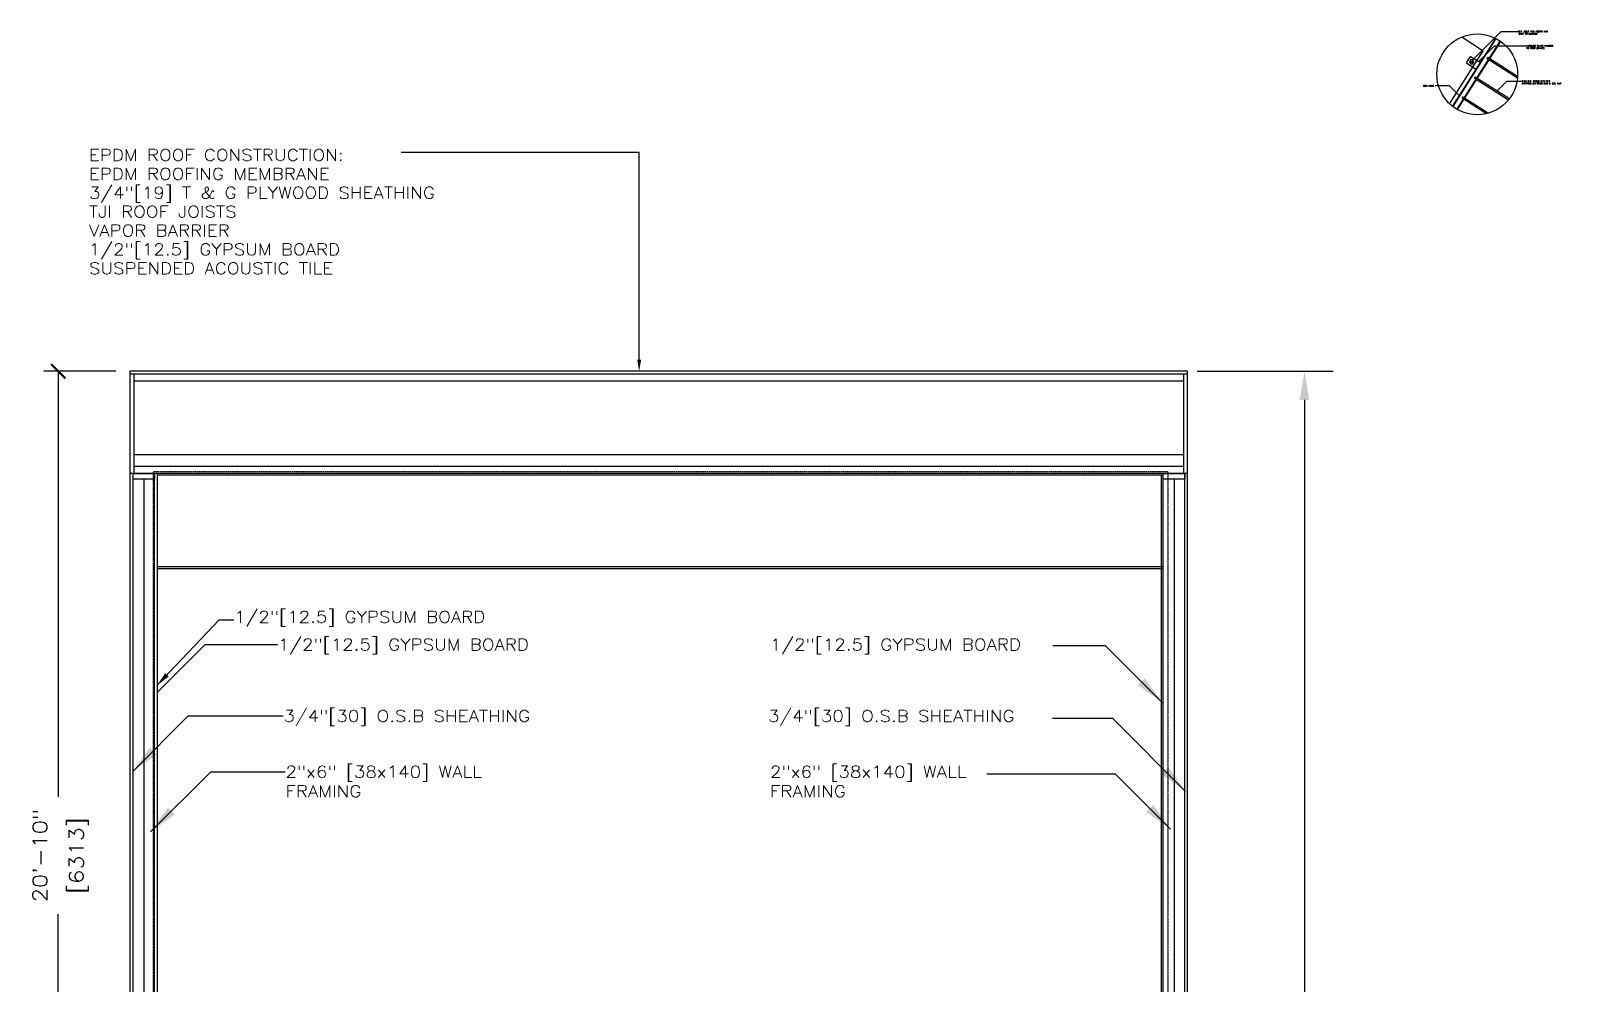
# Model space of a CAD drawing. Header units: millimetres. Extents: x -1602 to 16772, y -2285 to 12130.
# Drawn here: x 6614 to 16654, y 5910 to 12130 of the extents above; entities that cross this region are included whole.
import ezdxf

# ---------------------------------------------------------------- set-up
doc = ezdxf.new("R2010")
doc.units = ezdxf.units.MM
doc.header["$MEASUREMENT"] = 0
doc.header["$PDMODE"] = 3
doc.linetypes.add('HIDDEN', pattern=[0.375, 0.25, -0.125])
doc.layers.get('0').update_dxf_attribs({"linetype": 'CONTINUOUS', "plot": 0})
doc.layers.get('DEFPOINTS').update_dxf_attribs({"linetype": 'CONTINUOUS'})
for name, color, linetype in [('Arch_Detail_ANNOT_24', 7, 'CONTINUOUS'), ('Arch_Detail_ANNOT_48', 7, 'CONTINUOUS'), ('Arch_Detail_ANNOT_6', 7, 'CONTINUOUS'), ('Arch_Detail_DIM_48', 7, 'CONTINUOUS'), ('Arch_Section_Ceiling', 150, 'CONTINUOUS'), ('Arch_Section_Handrail', 1, 'CONTINUOUS'), ('Arch_Section_Insul', 11, 'BATTING'), ('Arch_Section_VP', 71, 'HIDDEN'), ('Arch_Section_Wall', 131, 'CONTINUOUS')]:
    doc.layers.add(name, color=color, linetype=linetype)
doc.styles.add('ROMANS-115', font='romans.shx', dxfattribs={"width": 1.15})
doc.linetypes.add('BATTING', pattern='A,0.0001,-0.1,[134,ltypeshp.shx,S=0.1,R=0,X=-0.1,Y=0],-0.2,[134,ltypeshp.shx,S=0.1,R=180,X=0.1,Y=0],-0.1', length=0.4001)
doc.dimstyles.new('12-ROMANS-115-APV', dxfattribs={"dimscale": 24, "dimtxt": 0.18, "dimasz": 0.1875, "dimexe": 0.1875, "dimexo": 0.0625, "dimgap": 0.0625, "dimtad": 1, "dimdec": 4, "dimlfac": -24, "dimzin": 1, "dimdsep": 46, "dimlunit": 4, "dimtxsty": 'ROMANS-115', "dimcen": 0.0625, "dimclrd": 256, "dimclre": 256, "dimclrt": 256, "dimadec": 0, "dimazin": 0, "dimtfac": 1, "dimtdec": 4, "dimtofl": 0, "dimtmove": 0, "dimatfit": 0, "dimfxl": 1, "dimfrac": 2, "dimtolj": 1, "dimtzin": 0, "dimarcsym": 0})
doc.dimstyles.new('14-ROMANS-115', dxfattribs={"dimscale": 48, "dimtxt": 0.09375, "dimasz": 0.1875, "dimexe": 0.1875, "dimexo": 0.0625, "dimgap": 0.0625, "dimtad": 0, "dimdec": 4, "dimlfac": -48, "dimzin": 1, "dimdsep": 46, "dimlunit": 4, "dimtxsty": 'ROMANS-115', "dimcen": 0.0625, "dimclrd": 256, "dimclre": 256, "dimclrt": 256, "dimadec": 0, "dimazin": 0, "dimtfac": 1, "dimtdec": 4, "dimtofl": 0, "dimtmove": 0, "dimatfit": 0, "dimfxl": 1, "dimfrac": 2, "dimtolj": 1, "dimtzin": 0, "dimarcsym": 0})
doc.dimstyles.new('14-ROMANS-115-BPB', dxfattribs={"dimscale": 48, "dimtxt": 0.18, "dimasz": 0.1875, "dimexe": 0.1875, "dimexo": 0.0625, "dimgap": 0.0625, "dimtad": 1, "dimdec": 4, "dimlfac": -48, "dimzin": 1, "dimdsep": 46, "dimlunit": 4, "dimtxsty": 'ROMANS-115', "dimcen": 0.0625, "dimclrd": 256, "dimclre": 256, "dimclrt": 256, "dimadec": 0, "dimazin": 0, "dimtfac": 1, "dimtdec": 4, "dimtofl": 0, "dimtmove": 0, "dimatfit": 0, "dimfxl": 1, "dimfrac": 2, "dimtolj": 1, "dimtzin": 0, "dimarcsym": 0})
doc.dimstyles.new('2-ROMANS-115-APV', dxfattribs={"dimscale": 6, "dimtxt": 0.18, "dimasz": 0.1875, "dimexe": 0.1875, "dimexo": 0.0625, "dimgap": 0.0625, "dimtad": 1, "dimdec": 4, "dimlfac": -6, "dimzin": 1, "dimdsep": 46, "dimlunit": 4, "dimtxsty": 'ROMANS-115', "dimcen": 0.0625, "dimclrd": 256, "dimclre": 256, "dimclrt": 256, "dimadec": 0, "dimazin": 0, "dimtfac": 1, "dimtdec": 4, "dimtofl": 0, "dimtmove": 0, "dimatfit": 0, "dimfxl": 1, "dimfrac": 2, "dimtolj": 1, "dimtzin": 0, "dimarcsym": 0})
doc.dimstyles.new('48-ROMANS-115', dxfattribs={"dimscale": 48, "dimtxt": 0.09375, "dimasz": 0.09375, "dimexe": 0.09375, "dimexo": 0.09375, "dimgap": 0.0625, "dimtad": 0, "dimdec": 4, "dimzin": 1, "dimdsep": 46, "dimlunit": 4, "dimtxsty": 'ROMANS-115', "dimblk": 'ARCHTICK', "dimcen": 0.0625, "dimclrd": 256, "dimclre": 256, "dimclrt": 256, "dimadec": 0, "dimazin": 0, "dimtfac": 1, "dimtdec": 4, "dimtofl": 0, "dimtmove": 2, "dimatfit": 0, "dimfxl": 1, "dimfrac": 2, "dimtolj": 1, "dimtzin": 0, "dimarcsym": 0})

# ---------------------------------------------------------------- blocks, each defined once
blk = doc.blocks.new('*D30')
at = {"layer": 'Arch_Detail_DIM_48', "lineweight": -2}
for p, q in [((14236, 9906), (15124, 9906)), ((14937, 9719), (14937, 5285)), ((14937, 187), (14937, 4621)), ((14236, 0), (15124, 0))]:
    blk.add_line(p, q, dxfattribs=at)
at = {"layer": 'Arch_Detail_DIM_48'}
for points in [[(14905, 9719), (14968, 9719), (14937, 9906)], [(14905, 187), (14968, 187), (14937, 0)]]:
    blk.add_solid(points, dxfattribs=at)
at = {"layer": 'DEFPOINTS', "color": 0}
for p in [(14173, 9906), (14173, 0), (14937, 0)]:
    blk.add_point(p, dxfattribs=at)
at = {"layer": 'Arch_Detail_DIM_48', "char_height": 93.8, "attachment_point": 5, "rotation": 90, "style": 'ROMANS-115'}
for s, insert in [('\\A1;32\'-6"', (14818, 4953)), ('\\A1;[9888]', (15071, 4953))]:
    blk.add_mtext(s, dxfattribs=dict(at, insert=insert))
blk = doc.blocks.new('_ArchTick')
at = {"color": 0, "linetype": 'ByBlock', "const_width": 0.15}
blk.add_lwpolyline([(-0.5, -0.5), (0.5, 0.5)], dxfattribs=at)
blk = doc.blocks.new('*D32')
at = {"layer": 'Arch_Detail_DIM_48', "lineweight": -2}
for p, q in [((7171, 9906), (6700, 9906)), ((6794, 9906), (6794, 7127)), ((6794, 3581), (6794, 6360))]:
    blk.add_line(p, q, dxfattribs=at)
at = {"layer": 'DEFPOINTS', "color": 0}
for p in [(6794, 9906), (7264, 9906), (6794, 3581)]:
    blk.add_point(p, dxfattribs=at)
at = {"layer": 'Arch_Detail_DIM_48', "lineweight": -2, "xscale": 93.75, "yscale": 93.75, "zscale": 93.75}
for p, rotation in [((6794, 9906), 90), ((6794, 3581), 270)]:
    blk.add_blockref('_ArchTick', p, dxfattribs=dict(at, rotation=rotation))
at = {"layer": 'Arch_Detail_DIM_48', "attachment_point": 5, "rotation": 90, "style": 'ROMANS-115'}
for s, insert, char_height in [('\\A1;20\'-10"', (6675, 6744), 93.75), ('\\A1;[6313]', (6928, 6744), 93.8)]:
    blk.add_mtext(s, dxfattribs=dict(at, insert=insert, char_height=char_height))

msp = doc.modelspace()

# ---------------------------------------------------------------- linework, layer by layer
at = {"layer": 'Arch_Detail_ANNOT_48', "ltscale": 0.1}
for p, q in [((10589.6, 11333.8), (9034.2, 11333.8)), ((10589.6, 9982.2), (10589.6, 11333.8))]:
    msp.add_line(p, q, dxfattribs=at)
msp.add_solid([(10602.3, 9982.2), (10576.9, 9982.2), (10589.6, 9906)], dxfattribs=at)
at = {"layer": 'Arch_Detail_ANNOT_6', "ltscale": 0.1}
msp.add_circle((16065.4, 11845.4), 263.9, dxfattribs=at)
at = {"layer": 'Arch_Section_Ceiling'}
for p, q in [((14173.2, 9906), (7264.4, 9906)), ((7264.4, 9239.2), (7264.4, 9906)), ((14173.2, 9886.9), (7264.4, 9886.9)), ((7289.8, 9239.2), (7289.8, 9886.9)), ((14147.8, 9842.5), (7289.8, 9842.5)), ((14147.8, 9239.2), (14147.8, 9886.9)), ((14173.2, 9239.2), (14173.2, 9906)), ((14173.2, 9239.2), (7264.4, 9239.2)), ((14147.8, 9283.7), (7289.8, 9283.7)), ((14014.4, 9226.6), (7442.2, 9226.6)), ((14014.4, 8629.7), (7442.2, 8629.7)), ((14014.4, 8617), (7442.2, 8617))]:
    msp.add_line(p, q, dxfattribs=at)
at = {"layer": 'Arch_Section_Handrail'}
for p, q in [((15904.7, 11636.1), (16186.4, 12079.9)), ((15936.6, 11615.1), (16219, 12060)), ((15964, 12089.1), (16105.3, 11999.4)), ((15885.2, 11652.7), (16105.3, 11999.4)), ((16110.7, 11954.6), (16108, 11956.3)), ((16120.9, 11970.7), (16118.2, 11972.4)), ((16129.3, 11948.4), (16328.2, 11822.2)), ((16134.4, 11956.4), (16328.9, 11833)), ((16141.5, 11955.7), (16146.8, 11952.3)), ((16133, 11942.3), (16138.3, 11938.9)), ((16029, 11825.9), (16026.3, 11827.6)), ((16039.2, 11842), (16036.5, 11843.7)), ((16047.7, 11819.8), (16269.9, 11678.7)), ((16051.3, 11813.7), (16056.7, 11810.3)), ((16052.7, 11827.8), (16275.8, 11686.2)), ((16059.8, 11827.1), (16065.2, 11823.7)), ((15944.7, 11699), (15947.3, 11697.3)), ((15954.9, 11715), (15957.5, 11713.3)), ((15966, 11691.1), (16127, 11588.9)), ((15969.6, 11685), (15975, 11681.6)), ((15971.1, 11699.1), (16139.5, 11592.2)), ((15978.1, 11698.4), (15983.5, 11695))]:
    msp.add_line(p, q, dxfattribs=at)
at = {"layer": 'Arch_Section_Handrail', "ltscale": 2}
for p, q in [((15907.4, 11634.4), (16189.1, 12078.2)), ((15933.9, 11616.8), (16216.3, 12061.7)), ((15994.3, 11919.4), (16021.5, 11962.3)), ((16021.5, 11962.3), (16064.4, 11935.1)), ((16129.3, 11948.4), (16134.4, 11956.4)), ((16133, 11942.3), (16141.5, 11955.7)), ((16136.6, 11936.3), (16148.5, 11955)), ((15994.3, 11919.4), (16037.2, 11892.2)), ((16047.7, 11819.8), (16052.7, 11827.8)), ((16051.3, 11813.7), (16059.8, 11827.1)), ((16055, 11807.6), (16066.9, 11826.3)), ((15966, 11691.1), (15971.1, 11699.1)), ((15969.6, 11685), (15978.1, 11698.4)), ((15973.3, 11678.9), (15985.2, 11697.7))]:
    msp.add_line(p, q, dxfattribs=at)
at = {"layer": 'Arch_Section_Handrail', "ltscale": 0.1}
for p, q in [((16037.2, 11892.2), (16058.7, 11878.6)), ((16064.4, 11935.1), (16085.9, 11921.5))]:
    msp.add_line(p, q, dxfattribs=at)
msp.add_lwpolyline([(16022, 11939.9), (16014.7, 11927.2), (16022, 11914.5), (16036.7, 11914.5), (16044, 11927.2), (16036.7, 11939.9)], close=True, dxfattribs=at)
msp.add_circle((16029.4, 11927.2), 6.35, dxfattribs=at)
at = {"layer": 'Arch_Section_Insul', "ltscale": 6}
for p, q in [((14147.8, 9359.9), (7289.8, 9359.9)), ((7353.3, 9201.1), (7353.3, 3619.5)), ((14084.3, 9201.1), (14084.3, 3479.8))]:
    msp.add_line(p, q, dxfattribs=at)
at = {"layer": 'Arch_Section_VP', "ltscale": 5}
for p, q in [((7413.6, 9248.8), (7413.6, 3619.5)), ((14043, 9248.8), (7413.6, 9248.8)), ((14043, 9248.8), (14043, 1828.8))]:
    msp.add_line(p, q, dxfattribs=at)
at = {"layer": 'Arch_Section_Wall'}
for p, q in [((7264.4, 0), (7264.4, 9239.2)), ((7283.4, 3581.4), (7283.4, 9239.2)), ((7423.1, 3581.4), (7423.1, 9239.2)), ((7442.2, 3581.4), (7442.2, 9239.2)), ((14014.4, 3441.7), (14014.4, 9239.2)), ((14154.1, 0), (14154.1, 9239.2)), ((14173.2, 0), (14173.2, 9239.2)), ((14001.7, 3441.7), (14001.7, 9226.6))]:
    msp.add_line(p, q, dxfattribs=at)
for points in [[(7423.1, 9201.1), (7283.4, 9201.1), (7283.4, 9239.2), (7423.1, 9239.2)], [(14154.1, 9201.1), (14014.4, 9201.1), (14014.4, 9239.2), (14154.1, 9239.2)]]:
    msp.add_lwpolyline(points, close=True, dxfattribs=at)

# ---------------------------------------------------------------- texts
at = {"layer": 'Arch_Detail_ANNOT_24', "ltscale": 0.1, "insert": (7943.4, 8340.3), "char_height": 76.2, "attachment_point": 1, "style": 'ROMANS-115'}
msp.add_mtext('\\A1;1/2"[12.5] GYPSUM BOARD', dxfattribs=at)
at = {"layer": 'Arch_Detail_ANNOT_48', "ltscale": 0.1, "style": 'ROMANS-115', "width": 1.15}
for s, p in [('EPDM ROOF CONSTRUCTION:', (6994.4, 11280.2)), ('EPDM ROOFING MEMBRANE', (6994.4, 11156.8)), ('3/4"[19] T & G PLYWOOD SHEATHING', (6994.4, 11033.4)), ('TJI ROOF JOISTS', (6994.4, 10910)), ('VAPOR BARRIER', (6994.4, 10786.7)), ('1/2"[12.5] GYPSUM BOARD', (6994.4, 10663.3)), ('SUSPENDED ACOUSTIC TILE', (6994.4, 10539.9))]:
    msp.add_text(s, height=76.2, dxfattribs=at).set_placement(p)
at = {"layer": 'Arch_Detail_ANNOT_48', "ltscale": 0.1, "char_height": 76.2, "attachment_point": 1, "style": 'ROMANS-115'}
for s, insert in [('1/2"[12.5] GYPSUM BOARD', (8228.5, 8159.9)), ('1/2"[12.5] GYPSUM BOARD', (11443.8, 8159.9)), ('\\A1;3/4"[30] O.S.B SHEATHING', (8265.5, 7693.4)), ('\\A1;3/4"[30] O.S.B SHEATHING', (11431.1, 7693.4)), ('\\A1;2"x6" [38x140] WALL\\PFRAMING', (8278.8, 7328.8)), ('\\A1;2"x6" [38x140] WALL\\PFRAMING', (11444.5, 7328.8))]:
    msp.add_mtext(s, dxfattribs=dict(at, insert=insert))
at = {"layer": 'Arch_Detail_ANNOT_6', "ltscale": 0.1, "char_height": 9.144, "attachment_point": 1, "style": 'ROMANS-115'}
for s, insert in [('\\A1;S.S. BOLT AND ACORN NUT\\P(NUT TO OUTSIDE', (16336.5, 12129.7)), ('\\A1;4x38x38 PLATE-WELDED\\PTO POST (PAINT)', (16386.8, 12035.4)), ('\\A1;22%%C HOLE', (15712.6, 11773.7)), ('\\A1;9.5%%C S.S. CABLE C/W S.S.\\PCRIMPED-ON STUD END & S.S. NUT', (16356.8, 11804.5))]:
    msp.add_mtext(s, dxfattribs=dict(at, insert=insert))

# ---------------------------------------------------------------- dimensions: what is measured, and where the dimension line sits
at = {"layer": 'Arch_Detail_DIM_48'}
for base, p1, p2, dimstyle, picture, middle in [((6793.8, 9906), (6793.8, 3581.4), (7264.4, 9906), '48-ROMANS-115', '*D32', (6793.8, 6743.7)), ((14936.7, 0), (14173.2, 9906), (14173.2, 0), '14-ROMANS-115', '*D30', (14936.7, 4953))]:
    dim = msp.add_linear_dim(base=base, p1=p1, p2=p2, angle=90, dimstyle=dimstyle, override={"dimscale": 1000, "dimdec": 0, "dimlfac": 0.0393, "dimrnd": 5, "dimpost": '\\X'}, dxfattribs=at)
    dim.commit()
    dim.dimension.update_dxf_attribs({"geometry": picture, "text_midpoint": middle})

# ---------------------------------------------------------------- leaders
at = {"layer": 'Arch_Detail_ANNOT_24', "ltscale": 0.1, "annotation_type": 0, "has_hookline": 1, "hookline_direction": 0, "text_width": 1815.2}
msp.add_leader([(7438.6, 7854.5), (7845.9, 8283.1), (7941.9, 8283.1)], dimstyle='12-ROMANS-115-APV', override={"dimscale": 24, "dimasz": 4, "dimtad": 0, "dimlfac": 0.041667}, dxfattribs=at)
at = {"layer": 'Arch_Detail_ANNOT_48', "ltscale": 0.1, "annotation_type": 0, "has_hookline": 1, "hookline_direction": 0}
for points, override, text_width in [([(7442.2, 7810.7), (7753.3, 8121.8), (8225.5, 8121.8)], {"dimtad": 0}, 1815.2), ([(7278.9, 7290.7), (7643.5, 7655.3), (8262.5, 7655.3)], {"dimasz": 4, "dimtad": 0}, 1794.3), ([(7397.4, 6898.5), (7789.7, 7290.7), (8275.8, 7290.7)], {"dimasz": 4, "dimtad": 0}, 1431.3)]:
    msp.add_leader(points, dimstyle='14-ROMANS-115-BPB', override=override, dxfattribs=dict(at, text_width=text_width))
at = {"layer": 'Arch_Detail_ANNOT_48', "ltscale": 0.1}
for points in [[(14006.1, 7744), (13636.7, 8113.4), (13293.4, 8113.4)], [(14159.9, 7162.2), (13683.5, 7638.6), (13289.5, 7638.6)], [(14061.9, 6915.9), (13701.7, 7276.1), (12860.9, 7276.1)]]:
    msp.add_leader(points, dimstyle='14-ROMANS-115-BPB', override={"dimasz": 4, "dimtad": 0}, dxfattribs=at)
at = {"layer": 'Arch_Detail_ANNOT_6', "ltscale": 0.1, "annotation_type": 0, "has_hookline": 1}
for points, override, hookline_direction, text_width in [([(16036.1, 11940.3), (16220.8, 12125.1), (16336.1, 12125.1)], {"dimscale": 6, "dimasz": 4, "dimgap": 0.0625, "dimtad": 0, "dimlfac": 0.166667}, 0, 220.8), ([(16075.2, 11928.3), (16177.8, 12030.9), (16386.4, 12030.9)], {"dimscale": 6, "dimasz": 4, "dimtad": 0, "dimlfac": 0.166667}, 0, 193.8), ([(15949.1, 11703.7), (15883.6, 11769.2), (15790.6, 11769.2)], {"dimscale": 6, "dimasz": 4, "dimtad": 0, "dimlfac": 0.166667}, 1, 77.6), ([(16195.7, 11737.1), (16258.5, 11799.9), (16356.4, 11799.9)], {"dimscale": 6, "dimasz": 4, "dimtad": 0, "dimlfac": 0.166667}, 0, 296.9)]:
    msp.add_leader(points, dimstyle='2-ROMANS-115-APV', override=override, dxfattribs=dict(at, hookline_direction=hookline_direction, text_width=text_width))

doc.saveas('drawing.dxf')
